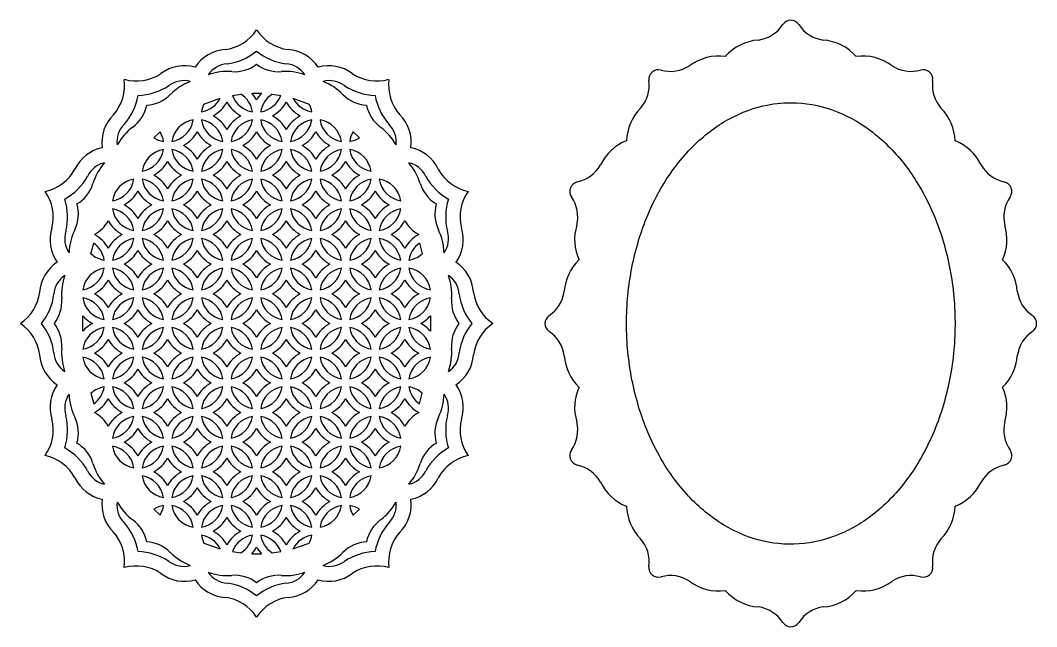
# Model space of a CAD drawing. Extents: x -345 to 89, y -277 to -28.
# Drawn here: x -122.6 to 89.3, y -154.4 to -28.1 of the extents above; entities that cross this region are included whole.
import ezdxf

# ---------------------------------------------------------------- set-up
doc = ezdxf.new("R2010")
doc.units = 0
doc.layers.get('0').update_dxf_attribs({"linetype": 'CONTINUOUS'})

msp = doc.modelspace()

# ---------------------------------------------------------------- linework, layer by layer
for p, q in [((-84.3, -45.51), (-80.9, -44.31)), ((-78.37, -43.72), (-76.58, -43.44)), ((-74.33, -43.27), (-72.31, -43.27)), ((-70.06, -43.44), (-68.27, -43.72)), ((-65.74, -44.31), (-62.34, -45.51)), ((-94.75, -52.55), (-93.45, -51.34)), ((-53.19, -51.34), (-51.89, -52.55)), ((-107.85, -76.72), (-107.27, -74.5)), ((-39.37, -74.5), (-38.79, -76.72)), ((-109.53, -92.87), (-109.53, -89.65)), ((-37.11, -89.65), (-37.11, -92.87)), ((-107.85, -105.8), (-107.27, -108.02)), ((-39.37, -108.02), (-38.79, -105.8)), ((-94.75, -129.97), (-93.45, -131.18)), ((-53.19, -131.18), (-51.89, -129.97)), ((-84.3, -137.01), (-80.9, -138.2)), ((-65.74, -138.2), (-62.34, -137.01)), ((-78.37, -138.8), (-76.58, -139.07)), ((-74.33, -139.25), (-72.31, -139.25)), ((-70.06, -139.07), (-68.27, -138.8))]:
    msp.add_line(p, q)
for centre, radius, start, end in [((30.24, -24.93), 7.32, 278.0271, 326.5581), ((38.02, -30.07), 2, 33.4419, 146.5581), ((45.79, -24.93), 7.32, 213.4419, 261.9729), ((-81.1, -24.93), 9.32, 277.5514, 326.5581), ((-65.54, -24.93), 9.32, 213.4419, 262.4486), ((31.97, -42.24), 10.08, 94.0519, 138.9316), ((44.06, -42.24), 10.08, 41.0684, 85.9481), ((-79.36, -42.24), 8.08, 93.6164, 146.9449), ((-81.1, -24.93), 12.32, 277.5514, 309.1461), ((-65.54, -24.93), 12.32, 230.8539, 262.4486), ((-67.27, -42.24), 8.08, 33.0551, 86.3836), ((22.97, -45.6), 10.08, 82.0343, 126.914), ((53.06, -45.6), 10.08, 53.086, 97.9657), ((-88.36, -45.6), 8.08, 74.021, 127.3496), ((-79.16, -42.22), 5.08, 93.6164, 146.6048), ((-77.94, -31.26), 7.52, 265.8889, 307.9067), ((-68.7, -31.26), 7.52, 232.0933, 274.111), ((-67.48, -42.22), 5.08, 33.3952, 86.3836), ((-58.28, -45.6), 8.08, 52.6504, 105.979), ((12.94, -31.39), 7.32, 254.4079, 302.9389), ((63.09, -31.39), 7.32, 237.0611, 285.5921), ((-98.39, -31.39), 9.32, 254.4079, 303.4145), ((-79.43, -50.41), 11.68, 85.3334, 109.8669), ((-67.21, -50.41), 11.68, 70.1331, 94.6666), ((-48.24, -31.39), 9.32, 236.5855, 285.5921), ((10.43, -40.37), 2, 74.4079, 187.524), ((65.6, -40.37), 2, 352.476, 105.5921), ((-110.14, -41.59), 9.32, 318.5173, 7.524), ((-98.39, -31.39), 12.32, 271.8199, 303.4146), ((-88.53, -45.72), 5.08, 74.3612, 127.3496), ((-82.95, -51.72), 11.68, 111.0991, 135.6326), ((-58.11, -45.72), 5.08, 52.6504, 105.6388), ((-63.68, -51.72), 11.68, 44.3674, 68.9009), ((-48.24, -31.39), 12.32, 236.5854, 268.1801), ((-36.49, -41.59), 9.32, 172.476, 221.4827), ((1.19, -41.59), 7.32, 318.993, 7.524), ((74.84, -41.59), 7.32, 172.476, 221.007), ((-110.14, -41.59), 12.32, 318.5173, 350.112), ((-96.63, -38.24), 7.52, 273.0593, 315.077), ((-85.68, -41.8), 5.4, 279.0442, 332.3273), ((-73.32, -41.8), 5.4, 200.7558, 260.9558), ((-79.5, -47.99), 5.4, 9.0442, 57.253), ((-79.5, -47.99), 7, 27.981, 42.3754), ((-67.14, -47.99), 7, 137.6246, 152.019), ((-67.14, -47.99), 5.4, 122.747, 170.9558), ((-73.32, -41.8), 5.4, 279.0442, 339.2442), ((-60.95, -41.8), 5.4, 207.6727, 260.9558), ((-50.01, -38.24), 7.52, 224.923, 266.9407), ((-36.49, -41.59), 12.32, 189.888, 221.4827), ((-103.61, -44.3), 7.52, 306.8549, 348.8726), ((-79.5, -47.99), 5.4, 152.6678, 170.9558), ((-85.68, -41.8), 7, 297.981, 332.019), ((-73.32, -41.8), 7, 207.981, 242.019), ((-73.32, -41.8), 7, 297.981, 332.019), ((-60.95, -41.8), 7, 207.981, 242.019), ((-67.14, -47.99), 5.4, 9.0442, 27.3322), ((-43.03, -44.3), 7.52, 191.1274, 233.1451), ((13.85, -53.52), 10.08, 135.0178, 178.0002), ((62.18, -53.52), 10.08, 1.9998, 44.9822), ((-97.49, -53.52), 8.08, 134.5823, 187.9109), ((-85.68, -54.17), 7, 27.981, 62.019), ((-73.32, -54.17), 7, 117.981, 152.019), ((-73.32, -54.17), 7, 27.981, 62.019), ((-60.95, -54.17), 7, 117.981, 152.019), ((-49.15, -53.52), 8.08, 352.0891, 45.4177), ((-97.35, -53.37), 5.08, 134.5823, 187.5707), ((-92.18, -59.74), 11.68, 126.2993, 150.8328), ((-85.68, -54.17), 5.4, 99.0442, 170.9558), ((-91.86, -47.99), 5.4, 279.0442, 350.9558), ((-79.5, -47.99), 5.4, 189.0442, 260.9558), ((-85.68, -54.17), 5.4, 9.0442, 80.9558), ((-79.5, -47.99), 5.4, 279.0442, 350.9558), ((-73.32, -54.17), 5.4, 99.0442, 170.9558), ((-67.14, -47.99), 5.4, 189.0442, 260.9558), ((-73.32, -54.17), 5.4, 9.0442, 80.9558), ((-67.14, -47.99), 5.4, 279.0442, 350.9558), ((-60.95, -54.17), 5.4, 99.0442, 170.9558), ((-54.77, -47.99), 5.4, 189.0442, 260.9558), ((-60.95, -54.17), 5.4, 9.0442, 80.9558), ((-54.45, -59.74), 11.68, 29.1672, 53.7007), ((-49.29, -53.37), 5.08, 352.4293, 45.4177), ((-91.86, -47.99), 5.4, 237.683, 260.9558), ((-98.05, -54.17), 5.4, 9.0442, 31.5937), ((-91.86, -47.99), 7, 297.981, 332.019), ((-79.5, -47.99), 7, 207.981, 242.019), ((-79.5, -47.99), 7, 297.981, 332.019), ((-67.14, -47.99), 7, 207.981, 242.019), ((-67.14, -47.99), 7, 297.981, 332.019), ((-54.77, -47.99), 7, 207.981, 242.019), ((-48.59, -54.17), 5.4, 148.4063, 170.9558), ((-54.77, -47.99), 5.4, 279.0442, 302.317), ((-103.87, -62.55), 8.08, 101.5781, 154.9066), ((-98.05, -54.17), 5.4, 279.0442, 350.9558), ((-91.86, -60.35), 5.4, 99.0442, 170.9558), ((-85.68, -54.17), 5.4, 189.0442, 260.9558), ((-91.86, -60.35), 5.4, 9.0442, 80.9558), ((-91.86, -60.35), 7, 27.981, 62.019), ((-79.5, -60.35), 7, 117.981, 152.019), ((-79.5, -60.35), 5.4, 99.0442, 170.9558), ((-85.68, -54.17), 5.4, 279.0442, 350.9558), ((-79.5, -60.35), 5.4, 9.0442, 80.9558), ((-73.32, -54.17), 5.4, 189.0442, 260.9558), ((-79.5, -60.35), 7, 27.981, 62.019), ((-67.14, -60.35), 7, 117.981, 152.019), ((-67.14, -60.35), 5.4, 99.0442, 170.9558), ((-73.32, -54.17), 5.4, 279.0442, 350.9558), ((-67.14, -60.35), 5.4, 9.0442, 80.9558), ((-60.95, -54.17), 5.4, 189.0442, 260.9558), ((-67.14, -60.35), 7, 27.981, 62.019), ((-54.77, -60.35), 7, 117.981, 152.019), ((-60.95, -54.17), 5.4, 279.0442, 350.9558), ((-54.77, -60.35), 5.4, 99.0442, 170.9558), ((-48.59, -54.17), 5.4, 189.0442, 260.9558), ((-54.77, -60.35), 5.4, 9.0442, 80.9558), ((-42.77, -62.55), 8.08, 25.0934, 78.4219), ((7.46, -62.55), 10.08, 111.4887, 154.4711), ((68.57, -62.55), 10.08, 25.5289, 68.5113), ((-119.34, -54.6), 9.32, 281.9649, 330.9716), ((-103.96, -62.74), 5.08, 101.9182, 154.9066), ((-96.24, -65.48), 11.68, 138.6561, 163.1896), ((-98.05, -54.17), 7, 297.981, 332.019), ((-85.68, -54.17), 7, 207.981, 242.019), ((-85.68, -54.17), 7, 297.981, 332.019), ((-73.32, -54.17), 7, 207.981, 242.019), ((-73.32, -54.17), 7, 297.981, 332.019), ((-60.95, -54.17), 7, 207.981, 242.019), ((-60.95, -54.17), 7, 297.981, 332.019), ((-48.59, -54.17), 7, 207.981, 242.019), ((-42.67, -62.74), 5.08, 25.0934, 78.0818), ((-50.39, -65.48), 11.68, 16.8104, 41.3439), ((-27.3, -54.6), 9.32, 209.0284, 258.0351), ((-8, -54.6), 7.32, 281.9649, 330.4959), ((84.03, -54.6), 7.32, 209.5041, 258.0351), ((-119.34, -54.6), 12.32, 299.3769, 330.9716), ((-98.05, -66.53), 5.4, 99.0442, 170.9558), ((-104.23, -60.35), 5.4, 279.0442, 350.9558), ((-98.05, -66.53), 5.4, 9.0442, 80.9558), ((-91.86, -60.35), 5.4, 189.0442, 260.9558), ((-98.05, -66.53), 7, 27.981, 62.019), ((-85.68, -66.53), 7, 117.981, 152.019), ((-85.68, -66.53), 5.4, 99.0442, 170.9558), ((-91.86, -60.35), 5.4, 279.0442, 350.9558), ((-79.5, -60.35), 5.4, 189.0442, 260.9558), ((-85.68, -66.53), 5.4, 9.0442, 80.9558), ((-85.68, -66.53), 7, 27.981, 62.019), ((-73.32, -66.53), 7, 117.981, 152.019), ((-79.5, -60.35), 5.4, 279.0442, 350.9558), ((-73.32, -66.53), 5.4, 99.0442, 170.9558), ((-67.14, -60.35), 5.4, 189.0442, 260.9558), ((-73.32, -66.53), 5.4, 9.0442, 80.9558), ((-73.32, -66.53), 7, 27.981, 62.019), ((-60.95, -66.53), 7, 117.981, 152.019), ((-67.14, -60.35), 5.4, 279.0442, 350.9558), ((-60.95, -66.53), 5.4, 99.0442, 170.9558), ((-54.77, -60.35), 5.4, 189.0442, 260.9558), ((-60.95, -66.53), 5.4, 9.0442, 80.9558), ((-60.95, -66.53), 7, 27.981, 62.019), ((-48.59, -66.53), 7, 117.981, 152.019), ((-54.77, -60.35), 5.4, 279.0442, 350.9558), ((-48.59, -66.53), 5.4, 99.0442, 170.9558), ((-42.41, -60.35), 5.4, 189.0442, 260.9558), ((-48.59, -66.53), 5.4, 9.0442, 80.9558), ((-27.3, -54.6), 12.32, 209.0284, 240.6231), ((-114.6, -59.86), 7.52, 300.6163, 342.634), ((-32.03, -59.86), 7.52, 197.366, 239.3837), ((-6.07, -63.72), 2, 101.9649, 215.081), ((82.1, -63.72), 2, 324.919, 78.0351), ((-125.03, -69.08), 9.32, 346.0744, 35.081), ((-125.03, -69.08), 12.32, 346.0744, 17.669), ((-104.23, -60.35), 7, 297.981, 332.019), ((-91.86, -60.35), 7, 207.981, 242.019), ((-91.86, -60.35), 7, 297.981, 332.019), ((-79.5, -60.35), 7, 207.981, 242.019), ((-79.5, -60.35), 7, 297.981, 332.019), ((-67.14, -60.35), 7, 207.981, 242.019), ((-67.14, -60.35), 7, 297.981, 332.019), ((-54.77, -60.35), 7, 207.981, 242.019), ((-54.77, -60.35), 7, 297.981, 332.019), ((-42.41, -60.35), 7, 207.981, 242.019), ((-21.6, -69.08), 12.32, 162.331, 193.9256), ((-21.6, -69.08), 9.32, 144.919, 193.9256), ((-13.7, -69.08), 7.32, 346.55, 35.081), ((89.73, -69.08), 7.32, 144.919, 193.45), ((-117.99, -68.46), 7.52, 334.4119, 16.4297), ((-98.05, -66.53), 5.4, 189.0442, 260.9558), ((-104.23, -72.71), 5.4, 9.0442, 80.9558), ((-104.23, -72.71), 7, 27.981, 62.019), ((-91.86, -72.71), 7, 117.981, 152.019), ((-98.05, -66.53), 5.4, 279.0442, 350.9558), ((-91.86, -72.71), 5.4, 99.0442, 170.9558), ((-85.68, -66.53), 5.4, 189.0442, 260.9558), ((-91.86, -72.71), 5.4, 9.0442, 80.9558), ((-91.86, -72.71), 7, 27.981, 62.019), ((-79.5, -72.71), 7, 117.981, 152.019), ((-79.5, -72.71), 5.4, 99.0442, 170.9558), ((-85.68, -66.53), 5.4, 279.0442, 350.9558), ((-79.5, -72.71), 5.4, 9.0442, 80.9558), ((-73.32, -66.53), 5.4, 189.0442, 260.9558), ((-79.5, -72.71), 7, 27.981, 62.019), ((-67.14, -72.71), 7, 117.981, 152.019), ((-67.14, -72.71), 5.4, 99.0442, 170.9558), ((-73.32, -66.53), 5.4, 279.0442, 350.9558), ((-67.14, -72.71), 5.4, 9.0442, 80.9558), ((-60.95, -66.53), 5.4, 189.0442, 260.9558), ((-67.14, -72.71), 7, 27.981, 62.019), ((-54.77, -72.71), 7, 117.981, 152.019), ((-60.95, -66.53), 5.4, 279.0442, 350.9558), ((-54.77, -72.71), 5.4, 99.0442, 170.9558), ((-48.59, -66.53), 5.4, 189.0442, 260.9558), ((-54.77, -72.71), 5.4, 9.0442, 80.9558), ((-54.77, -72.71), 7, 27.981, 62.019), ((-42.41, -72.71), 7, 117.981, 152.019), ((-42.41, -72.71), 5.4, 99.0442, 170.9558), ((-48.59, -66.53), 5.4, 279.0442, 350.9558), ((-28.65, -68.46), 7.52, 163.5703, 205.5881), ((-110.41, -66.53), 7, 297.981, 332.019), ((-98.05, -66.53), 7, 207.981, 242.019), ((-98.05, -66.53), 7, 297.981, 332.019), ((-85.68, -66.53), 7, 207.981, 242.019), ((-85.68, -66.53), 7, 297.981, 332.019), ((-73.32, -66.53), 7, 207.981, 242.019), ((-73.32, -66.53), 7, 297.981, 332.019), ((-60.95, -66.53), 7, 207.981, 242.019), ((-60.95, -66.53), 7, 297.981, 332.019), ((-48.59, -66.53), 7, 207.981, 242.019), ((-48.59, -66.53), 7, 297.981, 332.019), ((-36.23, -66.53), 7, 207.981, 242.019), ((-108.3, -73.8), 8.08, 162.1393, 215.4679), ((-100.72, -76.85), 11.68, 153.8563, 178.3898), ((-45.92, -76.85), 11.68, 1.6102, 26.1437), ((-38.34, -73.8), 8.08, 324.5321, 17.8607), ((3.04, -73.8), 10.08, 162.5749, 204.6144), ((72.99, -73.8), 10.08, 335.3856, 17.4251), ((-108.24, -73.6), 5.08, 162.1393, 215.1278), ((-110.41, -78.9), 7, 27.981, 62.019), ((-98.05, -78.9), 7, 117.981, 152.019), ((-104.23, -72.71), 5.4, 279.0442, 350.9558), ((-98.05, -78.9), 5.4, 99.0442, 170.9558), ((-91.86, -72.71), 5.4, 189.0442, 260.9558), ((-98.05, -78.9), 5.4, 9.0442, 80.9558), ((-98.05, -78.9), 7, 27.981, 62.019), ((-85.68, -78.9), 7, 117.981, 152.019), ((-91.86, -72.71), 5.4, 279.0442, 350.9558), ((-85.68, -78.9), 5.4, 99.0442, 170.9558), ((-85.68, -78.9), 5.4, 9.0442, 80.9558), ((-79.5, -72.71), 5.4, 189.0442, 260.9558), ((-85.68, -78.9), 7, 27.981, 62.019), ((-73.32, -78.9), 7, 117.981, 152.019), ((-73.32, -78.9), 5.4, 99.0442, 170.9558), ((-79.5, -72.71), 5.4, 279.0442, 350.9558), ((-73.32, -78.9), 5.4, 9.0442, 80.9558), ((-67.14, -72.71), 5.4, 189.0442, 260.9558), ((-73.32, -78.9), 7, 27.981, 62.019), ((-60.95, -78.9), 7, 117.981, 152.019), ((-67.14, -72.71), 5.4, 279.0442, 350.9558), ((-60.95, -78.9), 5.4, 99.0442, 170.9558), ((-54.77, -72.71), 5.4, 189.0442, 260.9558), ((-60.95, -78.9), 5.4, 9.0442, 80.9558), ((-60.95, -78.9), 7, 27.981, 62.019), ((-48.59, -78.9), 7, 117.981, 152.019), ((-54.77, -72.71), 5.4, 279.0442, 350.9558), ((-48.59, -78.9), 5.4, 99.0442, 170.9558), ((-48.59, -78.9), 5.4, 9.0442, 80.9558), ((-42.41, -72.71), 5.4, 189.0442, 260.9558), ((-48.59, -78.9), 7, 27.981, 62.019), ((-36.23, -78.9), 7, 117.981, 152.019), ((-38.4, -73.6), 5.08, 324.8722, 17.8607), ((-110.41, -78.9), 5.4, 9.0442, 54.4723), ((-104.23, -72.71), 7, 297.981, 332.019), ((-91.86, -72.71), 7, 207.981, 242.019), ((-91.86, -72.71), 7, 297.981, 332.019), ((-79.5, -72.71), 7, 207.981, 242.019), ((-79.5, -72.71), 7, 297.981, 332.019), ((-67.14, -72.71), 7, 207.981, 242.019), ((-67.14, -72.71), 7, 297.981, 332.019), ((-54.77, -72.71), 7, 207.981, 242.019), ((-54.77, -72.71), 7, 297.981, 332.019), ((-42.41, -72.71), 7, 207.981, 242.019), ((-36.23, -78.9), 5.4, 125.5277, 170.9558), ((-104.23, -72.71), 5.4, 227.8854, 260.9558), ((-42.41, -72.71), 5.4, 279.0442, 312.1146), ((0.86, -85.26), 10.08, 133.9086, 175.9481), ((75.17, -85.26), 10.08, 4.0519, 46.0914), ((-110.47, -85.26), 8.08, 123.0551, 176.3836), ((-104.23, -85.08), 5.4, 99.0442, 170.9558), ((-110.41, -78.9), 5.4, 279.0442, 350.9558), ((-104.23, -85.08), 5.4, 9.0442, 80.9558), ((-98.05, -78.9), 5.4, 189.0442, 260.9558), ((-104.23, -85.08), 7, 27.981, 62.019), ((-91.86, -85.08), 7, 117.981, 152.019), ((-91.86, -85.08), 5.4, 99.0442, 170.9558), ((-98.05, -78.9), 5.4, 279.0442, 350.9558), ((-91.86, -85.08), 5.4, 9.0442, 80.9558), ((-85.68, -78.9), 5.4, 189.0442, 260.9558), ((-91.86, -85.08), 7, 27.981, 62.019), ((-79.5, -85.08), 7, 117.981, 152.019), ((-85.68, -78.9), 5.4, 279.0442, 350.9558), ((-79.5, -85.08), 5.4, 99.0442, 170.9558), ((-73.32, -78.9), 5.4, 189.0442, 260.9558), ((-79.5, -85.08), 5.4, 9.0442, 80.9558), ((-79.5, -85.08), 7, 27.981, 62.019), ((-67.14, -85.08), 7, 117.981, 152.019), ((-73.32, -78.9), 5.4, 279.0442, 350.9558), ((-67.14, -85.08), 5.4, 99.0442, 170.9558), ((-60.95, -78.9), 5.4, 189.0442, 260.9558), ((-67.14, -85.08), 5.4, 9.0442, 80.9558), ((-67.14, -85.08), 7, 27.981, 62.019), ((-54.77, -85.08), 7, 117.981, 152.019), ((-60.95, -78.9), 5.4, 279.0442, 350.9558), ((-54.77, -85.08), 5.4, 99.0442, 170.9558), ((-48.59, -78.9), 5.4, 189.0442, 260.9558), ((-54.77, -85.08), 5.4, 9.0442, 80.9558), ((-54.77, -85.08), 7, 27.981, 62.019), ((-42.41, -85.08), 7, 117.981, 152.019), ((-48.59, -78.9), 5.4, 279.0442, 350.9558), ((-42.41, -85.08), 5.4, 99.0442, 170.9558), ((-42.41, -85.08), 5.4, 9.0442, 80.9558), ((-36.23, -78.9), 5.4, 189.0442, 260.9558), ((-36.17, -85.26), 8.08, 3.6164, 56.9449), ((-110.49, -85.47), 5.08, 123.3952, 176.3836), ((-102.3, -85.19), 11.68, 160.1331, 184.6666), ((-110.41, -78.9), 7, 297.981, 332.019), ((-98.05, -78.9), 7, 207.981, 242.019), ((-98.05, -78.9), 7, 297.981, 332.019), ((-85.68, -78.9), 7, 207.981, 242.019), ((-85.68, -78.9), 7, 297.981, 332.019), ((-73.32, -78.9), 7, 207.981, 242.019), ((-73.32, -78.9), 7, 297.981, 332.019), ((-60.95, -78.9), 7, 207.981, 242.019), ((-60.95, -78.9), 7, 297.981, 332.019), ((-48.59, -78.9), 7, 207.981, 242.019), ((-48.59, -78.9), 7, 297.981, 332.019), ((-36.23, -78.9), 7, 207.981, 242.019), ((-36.15, -85.47), 5.08, 3.6164, 56.6048), ((-44.34, -85.19), 11.68, 355.3334, 19.8669), ((-16.44, -83.53), 7.32, 303.9724, 351.9729), ((92.47, -83.53), 7.32, 188.0271, 236.0276), ((-127.77, -83.53), 9.32, 303.9724, 352.4486), ((-127.77, -83.53), 12.32, 321.1405, 352.4486), ((-121.44, -86.68), 7.52, 322.5542, 4.1111), ((-104.23, -85.08), 5.4, 189.0442, 260.9558), ((-110.41, -91.26), 5.4, 9.0442, 80.9558), ((-110.41, -91.26), 7, 27.981, 62.019), ((-98.05, -91.26), 7, 117.981, 152.019), ((-104.23, -85.08), 5.4, 279.0442, 350.9558), ((-98.05, -91.26), 5.4, 99.0442, 170.9558), ((-91.86, -85.08), 5.4, 189.0442, 260.9558), ((-98.05, -91.26), 5.4, 9.0442, 80.9558), ((-98.05, -91.26), 7, 27.981, 62.019), ((-85.68, -91.26), 7, 117.981, 152.019), ((-91.86, -85.08), 5.4, 279.0442, 350.9558), ((-85.68, -91.26), 5.4, 99.0442, 170.9558), ((-85.68, -91.26), 5.4, 9.0442, 80.9558), ((-79.5, -85.08), 5.4, 189.0442, 260.9558), ((-85.68, -91.26), 7, 27.981, 62.019), ((-73.32, -91.26), 7, 117.981, 152.019), ((-79.5, -85.08), 5.4, 279.0442, 350.9558), ((-73.32, -91.26), 5.4, 99.0442, 170.9558), ((-73.32, -91.26), 5.4, 9.0442, 80.9558), ((-67.14, -85.08), 5.4, 189.0442, 260.9558), ((-73.32, -91.26), 7, 27.981, 62.019), ((-60.95, -91.26), 7, 117.981, 152.019), ((-60.95, -91.26), 5.4, 99.0442, 170.9558), ((-67.14, -85.08), 5.4, 279.0442, 350.9558), ((-54.77, -85.08), 5.4, 189.0442, 260.9558), ((-60.95, -91.26), 5.4, 9.0442, 80.9558), ((-60.95, -91.26), 7, 27.981, 62.019), ((-48.59, -91.26), 7, 117.981, 152.019), ((-54.77, -85.08), 5.4, 279.0442, 350.9558), ((-48.59, -91.26), 5.4, 99.0442, 170.9558), ((-48.59, -91.26), 5.4, 9.0442, 80.9558), ((-42.41, -85.08), 5.4, 189.0442, 260.9558), ((-48.59, -91.26), 7, 27.981, 62.019), ((-36.23, -91.26), 7, 117.981, 152.019), ((-42.41, -85.08), 5.4, 279.0442, 350.9558), ((-36.23, -91.26), 5.4, 99.0442, 170.9558), ((-25.19, -86.68), 7.52, 175.8889, 217.4458), ((-18.86, -83.53), 12.32, 187.5514, 218.8595), ((-18.86, -83.53), 9.32, 187.5514, 236.0276), ((-104.23, -85.08), 7, 297.981, 332.019), ((-91.86, -85.08), 7, 207.981, 242.019), ((-91.86, -85.08), 7, 297.981, 332.019), ((-79.5, -85.08), 7, 207.981, 242.019), ((-79.5, -85.08), 7, 297.981, 332.019), ((-67.14, -85.08), 7, 207.981, 242.019), ((-67.14, -85.08), 7, 297.981, 332.019), ((-54.77, -85.08), 7, 207.981, 242.019), ((-54.77, -85.08), 7, 297.981, 332.019), ((-42.41, -85.08), 7, 207.981, 242.019), ((-104.23, -85.08), 7, 220.757, 242.019), ((-42.41, -85.08), 7, 297.981, 319.243), ((-11.23, -91.26), 2, 123.9724, 236.0276), ((87.26, -91.26), 2, 303.9724, 56.0276), ((-127.77, -98.99), 9.32, 7.5514, 56.0276), ((-127.77, -98.99), 12.32, 7.5514, 38.8595), ((-121.44, -95.83), 7.52, 355.8889, 37.4458), ((-104.23, -97.44), 5.4, 99.0442, 170.9558), ((-110.41, -91.26), 5.4, 279.0442, 350.9558), ((-104.23, -97.44), 7, 117.981, 139.243), ((-104.23, -97.44), 5.4, 9.0442, 80.9558), ((-98.05, -91.26), 5.4, 189.0442, 260.9558), ((-104.23, -97.44), 7, 27.981, 62.019), ((-91.86, -97.44), 7, 117.981, 152.019), ((-91.86, -97.44), 5.4, 99.0442, 170.9558), ((-98.05, -91.26), 5.4, 279.0442, 350.9558), ((-91.86, -97.44), 5.4, 9.0442, 80.9558), ((-85.68, -91.26), 5.4, 189.0442, 260.9558), ((-91.86, -97.44), 7, 27.981, 62.019), ((-79.5, -97.44), 7, 117.981, 152.019), ((-85.68, -91.26), 5.4, 279.0442, 350.9558), ((-79.5, -97.44), 5.4, 99.0442, 170.9558), ((-73.32, -91.26), 5.4, 189.0442, 260.9558), ((-79.5, -97.44), 5.4, 9.0442, 80.9558), ((-79.5, -97.44), 7, 27.981, 62.019), ((-67.14, -97.44), 7, 117.981, 152.019), ((-73.32, -91.26), 5.4, 279.0442, 350.9558), ((-67.14, -97.44), 5.4, 99.0442, 170.9558), ((-67.14, -97.44), 5.4, 9.0442, 80.9558), ((-60.95, -91.26), 5.4, 189.0442, 260.9558), ((-67.14, -97.44), 7, 27.981, 62.019), ((-54.77, -97.44), 7, 117.981, 152.019), ((-60.95, -91.26), 5.4, 279.0442, 350.9558), ((-54.77, -97.44), 5.4, 99.0442, 170.9558), ((-54.77, -97.44), 5.4, 9.0442, 80.9558), ((-48.59, -91.26), 5.4, 189.0442, 260.9558), ((-54.77, -97.44), 7, 27.981, 62.019), ((-42.41, -97.44), 7, 117.981, 152.019), ((-48.59, -91.26), 5.4, 279.0442, 350.9558), ((-42.41, -97.44), 5.4, 99.0442, 170.9558), ((-42.41, -97.44), 5.4, 9.0442, 80.9558), ((-36.23, -91.26), 5.4, 189.0442, 260.9558), ((-42.41, -97.44), 7, 40.757, 62.019), ((-25.19, -95.83), 7.52, 142.5542, 184.1111), ((-18.86, -98.99), 12.32, 141.1405, 172.4486), ((-18.86, -98.99), 9.32, 123.9724, 172.4486), ((-16.44, -98.99), 7.32, 8.0271, 56.0276), ((92.47, -98.99), 7.32, 123.9724, 171.9729), ((-110.41, -91.26), 7, 297.981, 332.019), ((-98.05, -91.26), 7, 207.981, 242.019), ((-98.05, -91.26), 7, 297.981, 332.019), ((-85.68, -91.26), 7, 207.981, 242.019), ((-85.68, -91.26), 7, 297.981, 332.019), ((-73.32, -91.26), 7, 207.981, 242.019), ((-73.32, -91.26), 7, 297.981, 332.019), ((-60.95, -91.26), 7, 207.981, 242.019), ((-60.95, -91.26), 7, 297.981, 332.019), ((-48.59, -91.26), 7, 207.981, 242.019), ((-48.59, -91.26), 7, 297.981, 332.019), ((-36.23, -91.26), 7, 207.981, 242.019), ((-110.49, -97.05), 5.08, 183.6164, 236.6048), ((-102.3, -97.32), 11.68, 175.3334, 199.8669), ((-44.34, -97.32), 11.68, 340.1331, 4.6666), ((-36.15, -97.05), 5.08, 303.3952, 356.3836), ((-110.47, -97.26), 8.08, 183.6164, 236.9449), ((-104.23, -97.44), 5.4, 189.0442, 260.9558), ((-110.41, -103.62), 5.4, 9.0442, 80.9558), ((-110.41, -103.62), 7, 27.981, 62.019), ((-98.05, -103.62), 7, 117.981, 152.019), ((-98.05, -103.62), 5.4, 99.0442, 170.9558), ((-104.23, -97.44), 5.4, 279.0442, 350.9558), ((-91.86, -97.44), 5.4, 189.0442, 260.9558), ((-98.05, -103.62), 5.4, 9.0442, 80.9558), ((-98.05, -103.62), 7, 27.981, 62.019), ((-85.68, -103.62), 7, 117.981, 152.019), ((-91.86, -97.44), 5.4, 279.0442, 350.9558), ((-85.68, -103.62), 5.4, 99.0442, 170.9558), ((-85.68, -103.62), 5.4, 9.0442, 80.9558), ((-79.5, -97.44), 5.4, 189.0442, 260.9558), ((-85.68, -103.62), 7, 27.981, 62.019), ((-73.32, -103.62), 7, 117.981, 152.019), ((-73.32, -103.62), 5.4, 99.0442, 170.9558), ((-79.5, -97.44), 5.4, 279.0442, 350.9558), ((-67.14, -97.44), 5.4, 189.0442, 260.9558), ((-73.32, -103.62), 5.4, 9.0442, 80.9558), ((-73.32, -103.62), 7, 27.981, 62.019), ((-60.95, -103.62), 7, 117.981, 152.019), ((-67.14, -97.44), 5.4, 279.0442, 350.9558), ((-60.95, -103.62), 5.4, 99.0442, 170.9558), ((-54.77, -97.44), 5.4, 189.0442, 260.9558), ((-60.95, -103.62), 5.4, 9.0442, 80.9558), ((-60.95, -103.62), 7, 27.981, 62.019), ((-48.59, -103.62), 7, 117.981, 152.019), ((-54.77, -97.44), 5.4, 279.0442, 350.9558), ((-48.59, -103.62), 5.4, 99.0442, 170.9558), ((-48.59, -103.62), 5.4, 9.0442, 80.9558), ((-42.41, -97.44), 5.4, 189.0442, 260.9558), ((-48.59, -103.62), 7, 27.981, 62.019), ((-36.23, -103.62), 7, 117.981, 152.019), ((-42.41, -97.44), 5.4, 279.0442, 350.9558), ((-36.23, -103.62), 5.4, 99.0442, 170.9558), ((-36.17, -97.26), 8.08, 303.0551, 356.3836), ((0.86, -97.26), 10.08, 184.0519, 226.0914), ((75.17, -97.26), 10.08, 313.9086, 355.9481), ((-104.23, -97.44), 7, 297.981, 332.019), ((-91.86, -97.44), 7, 207.981, 242.019), ((-91.86, -97.44), 7, 297.981, 332.019), ((-79.5, -97.44), 7, 207.981, 242.019), ((-79.5, -97.44), 7, 297.981, 332.019), ((-67.14, -97.44), 7, 207.981, 242.019), ((-67.14, -97.44), 7, 297.981, 332.019), ((-54.77, -97.44), 7, 207.981, 242.019), ((-54.77, -97.44), 7, 297.981, 332.019), ((-42.41, -97.44), 7, 207.981, 242.019), ((-104.23, -109.8), 7, 27.981, 62.019), ((-91.86, -109.8), 7, 117.981, 152.019), ((-91.86, -109.8), 7, 27.981, 62.019), ((-79.5, -109.8), 7, 117.981, 152.019), ((-79.5, -109.8), 7, 27.981, 62.019), ((-67.14, -109.8), 7, 117.981, 152.019), ((-67.14, -109.8), 7, 27.981, 62.019), ((-54.77, -109.8), 7, 117.981, 152.019), ((-54.77, -109.8), 7, 27.981, 62.019), ((-42.41, -109.8), 7, 117.981, 152.019), ((-108.3, -108.72), 8.08, 144.5321, 197.8607), ((-104.23, -109.8), 5.4, 99.0442, 132.1146), ((-110.41, -103.62), 5.4, 305.5277, 350.9558), ((-98.05, -103.62), 5.4, 189.0442, 260.9558), ((-104.23, -109.8), 5.4, 9.0442, 80.9558), ((-91.86, -109.8), 5.4, 99.0442, 170.9558), ((-98.05, -103.62), 5.4, 279.0442, 350.9558), ((-91.86, -109.8), 5.4, 9.0442, 80.9558), ((-85.68, -103.62), 5.4, 189.0442, 260.9558), ((-85.68, -103.62), 5.4, 279.0442, 350.9558), ((-79.5, -109.8), 5.4, 99.0442, 170.9558), ((-79.5, -109.8), 5.4, 9.0442, 80.9558), ((-73.32, -103.62), 5.4, 189.0442, 260.9558), ((-67.14, -109.8), 5.4, 99.0442, 170.9558), ((-73.32, -103.62), 5.4, 279.0442, 350.9558), ((-60.95, -103.62), 5.4, 189.0442, 260.9558), ((-67.14, -109.8), 5.4, 9.0442, 80.9558), ((-54.77, -109.8), 5.4, 99.0442, 170.9558), ((-60.95, -103.62), 5.4, 279.0442, 350.9558), ((-54.77, -109.8), 5.4, 9.0442, 80.9558), ((-48.59, -103.62), 5.4, 189.0442, 260.9558), ((-42.41, -109.8), 5.4, 99.0442, 170.9558), ((-48.59, -103.62), 5.4, 279.0442, 350.9558), ((-36.23, -103.62), 5.4, 189.0442, 234.4723), ((-42.41, -109.8), 5.4, 47.8854, 80.9558), ((-38.34, -108.72), 8.08, 342.1393, 35.4679), ((3.04, -108.72), 10.08, 155.3856, 197.4251), ((72.99, -108.72), 10.08, 342.5749, 24.6144), ((-108.24, -108.91), 5.08, 144.8722, 197.8607), ((-100.72, -105.66), 11.68, 181.6102, 206.1437), ((-110.41, -103.62), 7, 297.981, 332.019), ((-98.05, -103.62), 7, 207.981, 242.019), ((-98.05, -103.62), 7, 297.981, 332.019), ((-85.68, -103.62), 7, 207.981, 242.019), ((-85.68, -103.62), 7, 297.981, 332.019), ((-73.32, -103.62), 7, 207.981, 242.019), ((-73.32, -103.62), 7, 297.981, 332.019), ((-60.95, -103.62), 7, 207.981, 242.019), ((-60.95, -103.62), 7, 297.981, 332.019), ((-48.59, -103.62), 7, 207.981, 242.019), ((-48.59, -103.62), 7, 297.981, 332.019), ((-36.23, -103.62), 7, 207.981, 242.019), ((-45.92, -105.66), 11.68, 333.8563, 358.3898), ((-38.4, -108.91), 5.08, 342.1393, 35.1278), ((-110.41, -115.99), 7, 27.981, 62.019), ((-98.05, -115.99), 7, 117.981, 152.019), ((-98.05, -115.99), 7, 27.981, 62.019), ((-85.68, -115.99), 7, 117.981, 152.019), ((-85.68, -115.99), 7, 27.981, 62.019), ((-73.32, -115.99), 7, 117.981, 152.019), ((-73.32, -115.99), 7, 27.981, 62.019), ((-60.95, -115.99), 7, 117.981, 152.019), ((-60.95, -115.99), 7, 27.981, 62.019), ((-48.59, -115.99), 7, 117.981, 152.019), ((-48.59, -115.99), 7, 27.981, 62.019), ((-36.23, -115.99), 7, 117.981, 152.019), ((-125.03, -113.44), 9.32, 324.919, 13.9256), ((-125.03, -113.44), 12.32, 342.331, 13.9256), ((-117.99, -114.06), 7.52, 343.5703, 25.5881), ((-98.05, -115.99), 5.4, 99.0442, 170.9558), ((-104.23, -109.8), 5.4, 279.0442, 350.9558), ((-98.05, -115.99), 5.4, 9.0442, 80.9558), ((-91.86, -109.8), 5.4, 189.0442, 260.9558), ((-85.68, -115.99), 5.4, 99.0442, 170.9558), ((-91.86, -109.8), 5.4, 279.0442, 350.9558), ((-85.68, -115.99), 5.4, 9.0442, 80.9558), ((-79.5, -109.8), 5.4, 189.0442, 260.9558), ((-79.5, -109.8), 5.4, 279.0442, 350.9558), ((-73.32, -115.99), 5.4, 99.0442, 170.9558), ((-73.32, -115.99), 5.4, 9.0442, 80.9558), ((-67.14, -109.8), 5.4, 189.0442, 260.9558), ((-60.95, -115.99), 5.4, 99.0442, 170.9558), ((-67.14, -109.8), 5.4, 279.0442, 350.9558), ((-60.95, -115.99), 5.4, 9.0442, 80.9558), ((-54.77, -109.8), 5.4, 189.0442, 260.9558), ((-48.59, -115.99), 5.4, 99.0442, 170.9558), ((-54.77, -109.8), 5.4, 279.0442, 350.9558), ((-48.59, -115.99), 5.4, 9.0442, 80.9558), ((-42.41, -109.8), 5.4, 189.0442, 260.9558), ((-28.65, -114.06), 7.52, 154.4119, 196.4297), ((-21.6, -113.44), 12.32, 166.0744, 197.669), ((-21.6, -113.44), 9.32, 166.0744, 215.081), ((-13.7, -113.44), 7.32, 324.919, 13.45), ((89.73, -113.44), 7.32, 166.55, 215.081), ((-104.23, -109.8), 7, 297.981, 332.019), ((-91.86, -109.8), 7, 207.981, 242.019), ((-91.86, -109.8), 7, 297.981, 332.019), ((-79.5, -109.8), 7, 207.981, 242.019), ((-79.5, -109.8), 7, 297.981, 332.019), ((-67.14, -109.8), 7, 207.981, 242.019), ((-67.14, -109.8), 7, 297.981, 332.019), ((-54.77, -109.8), 7, 207.981, 242.019), ((-54.77, -109.8), 7, 297.981, 332.019), ((-42.41, -109.8), 7, 207.981, 242.019), ((-114.6, -122.66), 7.52, 17.366, 59.3837), ((-104.23, -122.17), 7, 27.981, 62.019), ((-91.86, -122.17), 7, 117.981, 152.019), ((-91.86, -122.17), 7, 27.981, 62.019), ((-79.5, -122.17), 7, 117.981, 152.019), ((-79.5, -122.17), 7, 27.981, 62.019), ((-67.14, -122.17), 7, 117.981, 152.019), ((-67.14, -122.17), 7, 27.981, 62.019), ((-54.77, -122.17), 7, 117.981, 152.019), ((-54.77, -122.17), 7, 27.981, 62.019), ((-42.41, -122.17), 7, 117.981, 152.019), ((-32.03, -122.66), 7.52, 120.6163, 162.634), ((-119.34, -127.92), 12.32, 29.0284, 60.6231), ((-104.23, -122.17), 5.4, 9.0442, 80.9558), ((-98.05, -115.99), 5.4, 189.0442, 260.9558), ((-91.86, -122.17), 5.4, 99.0442, 170.9558), ((-98.05, -115.99), 5.4, 279.0442, 350.9558), ((-91.86, -122.17), 5.4, 9.0442, 80.9558), ((-85.68, -115.99), 5.4, 189.0442, 260.9558), ((-85.68, -115.99), 5.4, 279.0442, 350.9558), ((-79.5, -122.17), 5.4, 99.0442, 170.9558), ((-73.32, -115.99), 5.4, 189.0442, 260.9558), ((-79.5, -122.17), 5.4, 9.0442, 80.9558), ((-73.32, -115.99), 5.4, 279.0442, 350.9558), ((-67.14, -122.17), 5.4, 99.0442, 170.9558), ((-67.14, -122.17), 5.4, 9.0442, 80.9558), ((-60.95, -115.99), 5.4, 189.0442, 260.9558), ((-60.95, -115.99), 5.4, 279.0442, 350.9558), ((-54.77, -122.17), 5.4, 99.0442, 170.9558), ((-48.59, -115.99), 5.4, 189.0442, 260.9558), ((-54.77, -122.17), 5.4, 9.0442, 80.9558), ((-48.59, -115.99), 5.4, 279.0442, 350.9558), ((-42.41, -122.17), 5.4, 99.0442, 170.9558), ((-27.3, -127.92), 12.32, 119.3769, 150.9716), ((-6.07, -118.8), 2, 144.919, 258.0351), ((82.1, -118.8), 2, 281.9649, 35.081), ((-119.34, -127.92), 9.32, 29.0284, 78.0351), ((-96.24, -117.04), 11.68, 196.8104, 221.3439), ((-98.05, -115.99), 7, 297.981, 332.019), ((-85.68, -115.99), 7, 207.981, 242.019), ((-85.68, -115.99), 7, 297.981, 332.019), ((-73.32, -115.99), 7, 207.981, 242.019), ((-73.32, -115.99), 7, 297.981, 332.019), ((-60.95, -115.99), 7, 207.981, 242.019), ((-60.95, -115.99), 7, 297.981, 332.019), ((-48.59, -115.99), 7, 207.981, 242.019), ((-50.39, -117.04), 11.68, 318.6561, 343.1896), ((-27.3, -127.92), 9.32, 101.9649, 150.9716), ((-103.96, -119.78), 5.08, 205.0934, 258.0818), ((-98.05, -128.35), 7, 27.981, 62.019), ((-85.68, -128.35), 7, 117.981, 152.019), ((-85.68, -128.35), 7, 27.981, 62.019), ((-73.32, -128.35), 7, 117.981, 152.019), ((-73.32, -128.35), 7, 27.981, 62.019), ((-60.95, -128.35), 7, 117.981, 152.019), ((-60.95, -128.35), 7, 27.981, 62.019), ((-48.59, -128.35), 7, 117.981, 152.019), ((-42.67, -119.78), 5.08, 281.9182, 334.9066), ((-8, -127.92), 7.32, 29.5041, 78.0351), ((84.03, -127.92), 7.32, 101.9649, 150.4959), ((-103.87, -119.97), 8.08, 205.0934, 258.4219), ((-98.05, -128.35), 5.4, 9.0442, 80.9558), ((-91.86, -122.17), 5.4, 189.0442, 260.9558), ((-85.68, -128.35), 5.4, 99.0442, 170.9558), ((-91.86, -122.17), 5.4, 279.0442, 350.9558), ((-79.5, -122.17), 5.4, 189.0442, 260.9558), ((-85.68, -128.35), 5.4, 9.0442, 80.9558), ((-79.5, -122.17), 5.4, 279.0442, 350.9558), ((-73.32, -128.35), 5.4, 99.0442, 170.9558), ((-73.32, -128.35), 5.4, 9.0442, 80.9558), ((-67.14, -122.17), 5.4, 189.0442, 260.9558), ((-67.14, -122.17), 5.4, 279.0442, 350.9558), ((-60.95, -128.35), 5.4, 99.0442, 170.9558), ((-60.95, -128.35), 5.4, 9.0442, 80.9558), ((-54.77, -122.17), 5.4, 189.0442, 260.9558), ((-48.59, -128.35), 5.4, 99.0442, 170.9558), ((-54.77, -122.17), 5.4, 279.0442, 350.9558), ((-42.77, -119.97), 8.08, 281.5781, 334.9066), ((7.46, -119.97), 10.08, 205.5289, 248.5113), ((68.57, -119.97), 10.08, 291.4887, 334.4711), ((-91.86, -122.17), 7, 297.981, 332.019), ((-79.5, -122.17), 7, 207.981, 242.019), ((-79.5, -122.17), 7, 297.981, 332.019), ((-67.14, -122.17), 7, 207.981, 242.019), ((-67.14, -122.17), 7, 297.981, 332.019), ((-54.77, -122.17), 7, 207.981, 242.019), ((-97.49, -128.99), 8.08, 172.0891, 225.4177), ((-97.35, -129.14), 5.08, 172.4293, 225.4177), ((-92.18, -122.78), 11.68, 209.1672, 233.7007), ((-91.86, -134.53), 5.4, 99.0442, 122.317), ((-98.05, -128.35), 5.4, 328.4063, 350.9558), ((-85.68, -128.35), 5.4, 189.0442, 260.9558), ((-91.86, -134.53), 5.4, 9.0442, 80.9558), ((-91.86, -134.53), 7, 27.981, 62.019), ((-79.5, -134.53), 7, 117.981, 152.019), ((-79.5, -134.53), 5.4, 99.0442, 170.9558), ((-85.68, -128.35), 5.4, 279.0442, 350.9558), ((-79.5, -134.53), 5.4, 9.0442, 80.9558), ((-73.32, -128.35), 5.4, 189.0442, 260.9558), ((-79.5, -134.53), 7, 27.981, 62.019), ((-67.14, -134.53), 7, 117.981, 152.019), ((-73.32, -128.35), 5.4, 279.0442, 350.9558), ((-67.14, -134.53), 5.4, 99.0442, 170.9558), ((-67.14, -134.53), 5.4, 9.0442, 80.9558), ((-60.95, -128.35), 5.4, 189.0442, 260.9558), ((-67.14, -134.53), 7, 27.981, 62.019), ((-54.77, -134.53), 7, 117.981, 152.019), ((-60.95, -128.35), 5.4, 279.0442, 350.9558), ((-54.77, -134.53), 5.4, 99.0442, 170.9558), ((-48.59, -128.35), 5.4, 189.0442, 211.5937), ((-54.77, -134.53), 5.4, 57.683, 80.9558), ((-54.45, -122.78), 11.68, 306.2993, 330.8328), ((-49.29, -129.14), 5.08, 314.5823, 7.5707), ((-49.15, -128.99), 8.08, 314.5823, 7.9109), ((13.85, -128.99), 10.08, 181.9998, 224.9822), ((62.18, -128.99), 10.08, 315.0178, 358.0002), ((-110.14, -140.92), 12.32, 9.888, 41.4827), ((-103.61, -138.21), 7.52, 11.1274, 53.1451), ((-85.68, -128.35), 7, 297.981, 332.019), ((-73.32, -128.35), 7, 207.981, 242.019), ((-73.32, -128.35), 7, 297.981, 332.019), ((-60.95, -128.35), 7, 207.981, 242.019), ((-43.03, -138.21), 7.52, 126.8549, 168.8726), ((-36.49, -140.92), 12.32, 138.5173, 170.112), ((-110.14, -140.92), 9.32, 352.476, 41.4827), ((-79.5, -134.53), 5.4, 189.0442, 207.3322), ((-85.68, -140.71), 5.4, 27.6727, 80.9558), ((-85.68, -140.71), 7, 27.981, 62.019), ((-73.32, -140.71), 7, 117.981, 152.019), ((-73.32, -140.71), 5.4, 99.0442, 159.2442), ((-79.5, -134.53), 5.4, 302.747, 350.9558), ((-67.14, -134.53), 5.4, 189.0442, 237.253), ((-73.32, -140.71), 5.4, 20.7558, 80.9558), ((-73.32, -140.71), 7, 27.981, 62.019), ((-60.95, -140.71), 7, 117.981, 152.019), ((-60.95, -140.71), 5.4, 99.0442, 152.3273), ((-67.14, -134.53), 5.4, 332.6678, 350.9558), ((-36.49, -140.92), 9.32, 138.5173, 187.524), ((-96.63, -144.27), 7.52, 44.923, 86.9407), ((-50.01, -144.27), 7.52, 93.0593, 135.077), ((1.19, -140.92), 7.32, 352.476, 41.007), ((74.84, -140.92), 7.32, 138.993, 187.524), ((-98.39, -151.12), 12.32, 56.5854, 88.1801), ((-82.95, -130.79), 11.68, 224.3674, 248.9009), ((-79.5, -134.53), 7, 317.6246, 332.019), ((-67.14, -134.53), 7, 207.981, 222.3754), ((-63.68, -130.79), 11.68, 291.0991, 315.6326), ((-48.24, -151.12), 12.32, 91.8199, 123.4146), ((-98.39, -151.12), 9.32, 56.5855, 105.5921), ((-88.53, -136.8), 5.08, 232.6504, 285.6388), ((-58.11, -136.8), 5.08, 254.3612, 307.3496), ((-48.24, -151.12), 9.32, 74.4079, 123.4145), ((10.43, -142.14), 2, 172.476, 285.5921), ((65.6, -142.14), 2, 254.4079, 7.524), ((-88.36, -136.92), 8.08, 232.6504, 285.979), ((-79.16, -140.3), 5.08, 213.3952, 266.3836), ((-79.43, -132.11), 11.68, 250.1331, 274.6666), ((-77.94, -151.25), 7.52, 52.0933, 94.1111), ((-68.7, -151.25), 7.52, 85.889, 127.9067), ((-67.21, -132.11), 11.68, 265.3334, 289.8669), ((-67.48, -140.3), 5.08, 273.6164, 326.6048), ((-58.28, -136.92), 8.08, 254.021, 307.3496), ((12.94, -151.12), 7.32, 57.0611, 105.5921), ((63.09, -151.12), 7.32, 74.4079, 122.9389), ((-79.36, -140.28), 8.08, 213.0551, 266.3836), ((-81.1, -157.58), 12.32, 50.8539, 82.4486), ((-65.54, -157.58), 12.32, 97.5514, 129.1461), ((-67.27, -140.28), 8.08, 273.6164, 326.9449), ((22.97, -136.92), 10.08, 233.086, 277.9657), ((53.06, -136.92), 10.08, 262.0343, 306.914), ((31.97, -140.28), 10.08, 221.0684, 265.9481), ((44.06, -140.28), 10.08, 274.0519, 318.9316), ((-81.1, -157.58), 9.32, 33.4419, 82.4486), ((-65.54, -157.58), 9.32, 97.5514, 146.5581), ((30.24, -157.58), 7.32, 33.4419, 81.9729), ((45.79, -157.58), 7.32, 98.0271, 146.5581), ((38.02, -152.45), 2, 213.4419, 326.5581)]:
    msp.add_arc(centre, radius, start, end)
msp.add_open_spline([(38.02, -45.25), (36.1, -45.25), (34.18, -45.47), (29.47, -46.55), (26.71, -47.67), (21.45, -50.83), (18.96, -52.87), (14.42, -57.74), (12.37, -60.57), (8.86, -66.86), (7.41, -70.31), (5.2, -77.61), (4.44, -81.46), (3.69, -89.28), (3.69, -93.26), (4.45, -101.08), (5.2, -104.92), (7.41, -112.22), (8.87, -115.67), (12.38, -121.96), (14.42, -124.79), (18.97, -129.66), (21.46, -131.69), (26.72, -134.85), (29.48, -135.97), (35.11, -137.26), (37.97, -137.43), (43.66, -136.8), (46.47, -136), (51.89, -133.48), (54.5, -131.75), (59.33, -127.44), (61.55, -124.87), (65.44, -119.03), (67.12, -115.76), (69.8, -108.76), (70.8, -105.03), (72.07, -97.33), (72.34, -93.36), (72.1, -85.48), (71.6, -81.56), (69.88, -74.03), (68.66, -70.41), (65.58, -63.72), (63.72, -60.65), (59.5, -55.26), (57.14, -52.93), (52.09, -49.16), (49.4, -47.71), (43.86, -45.77), (41.01, -45.27), (38.12, -45.25), (38.07, -45.25), (38.02, -45.25)], degree=3, knots=[0, 0, 0, 0, 0.171387, 0.171387, 0.425858, 0.425858, 0.680329, 0.680329, 0.9348, 0.9348, 1.189271, 1.189271, 1.443743, 1.443743, 1.698214, 1.698214, 1.952685, 1.952685, 2.207156, 2.207156, 2.461627, 2.461627, 2.716098, 2.716098, 2.97057, 2.97057, 3.225041, 3.225041, 3.479512, 3.479512, 3.733983, 3.733983, 3.988454, 3.988454, 4.242925, 4.242925, 4.497396, 4.497396, 4.751868, 4.751868, 5.006339, 5.006339, 5.26081, 5.26081, 5.515281, 5.515281, 5.769752, 5.769752, 6.024223, 6.024223, 6.278695, 6.278695, 6.283185, 6.283185, 6.283185, 6.283185])

doc.saveas('drawing.dxf')
